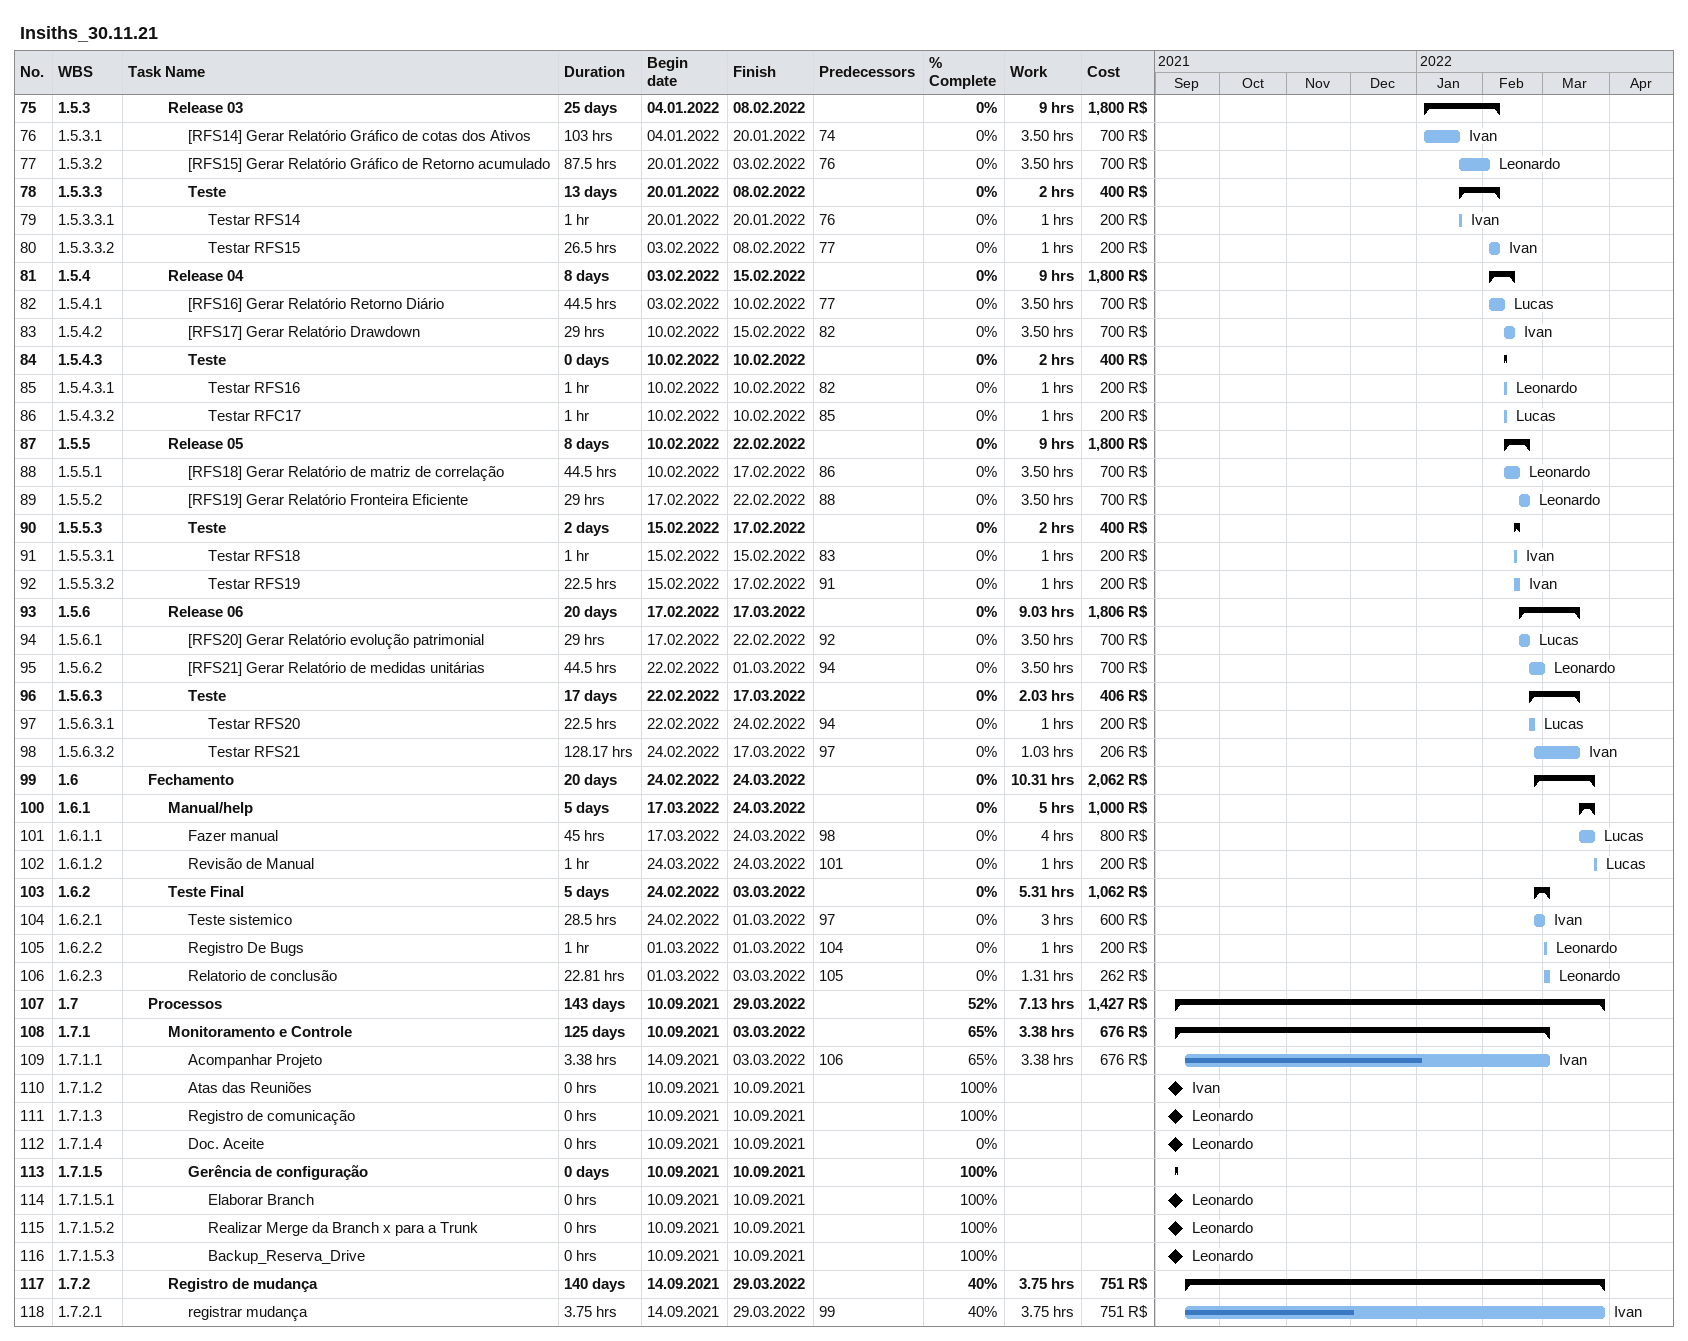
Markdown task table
Insiths_30.11.21

| ID | WBS | Task | Duration | Start | Finish | Predecessors | Resources | % complete | Work (h) | Cost (R$) |
|---|---|---|---|---|---|---|---|---|---|---|
| 75 | 1.5.3 | **Release 03** | 25d | 2022-01-04 | 2022-02-08 |  |  | 0 | 9 | 1800 |
| 76 | 1.5.3.1 | [RFS14] Gerar Relatório Gráfico de cotas dos Ativos | 103h | 2022-01-04 | 2022-01-20 | 74 | Ivan | 0 | 3.50 | 700 |
| 77 | 1.5.3.2 | [RFS15] Gerar Relatório Gráfico de Retorno acumulado | 87.5h | 2022-01-20 | 2022-02-03 | 76 | Leonardo | 0 | 3.50 | 700 |
| 78 | 1.5.3.3 | **Teste** | 13d | 2022-01-20 | 2022-02-08 |  |  | 0 | 2 | 400 |
| 79 | 1.5.3.3.1 | Testar RFS14 | 1h | 2022-01-20 | 2022-01-20 | 76 | Ivan | 0 | 1 | 200 |
| 80 | 1.5.3.3.2 | Testar RFS15 | 26.5h | 2022-02-03 | 2022-02-08 | 77 | Ivan | 0 | 1 | 200 |
| 81 | 1.5.4 | **Release 04** | 8d | 2022-02-03 | 2022-02-15 |  |  | 0 | 9 | 1800 |
| 82 | 1.5.4.1 | [RFS16] Gerar Relatório Retorno Diário | 44.5h | 2022-02-03 | 2022-02-10 | 77 | Lucas | 0 | 3.50 | 700 |
| 83 | 1.5.4.2 | [RFS17] Gerar Relatório Drawdown | 29h | 2022-02-10 | 2022-02-15 | 82 | Ivan | 0 | 3.50 | 700 |
| 84 | 1.5.4.3 | **Teste** | 0d | 2022-02-10 | 2022-02-10 |  |  | 0 | 2 | 400 |
| 85 | 1.5.4.3.1 | Testar RFS16 | 1h | 2022-02-10 | 2022-02-10 | 82 | Leonardo | 0 | 1 | 200 |
| 86 | 1.5.4.3.2 | Testar RFC17 | 1h | 2022-02-10 | 2022-02-10 | 85 | Lucas | 0 | 1 | 200 |
| 87 | 1.5.5 | **Release 05** | 8d | 2022-02-10 | 2022-02-22 |  |  | 0 | 9 | 1800 |
| 88 | 1.5.5.1 | [RFS18] Gerar Relatório de matriz de correlação | 44.5h | 2022-02-10 | 2022-02-17 | 86 | Leonardo | 0 | 3.50 | 700 |
| 89 | 1.5.5.2 | [RFS19] Gerar Relatório Fronteira Eficiente | 29h | 2022-02-17 | 2022-02-22 | 88 | Leonardo | 0 | 3.50 | 700 |
| 90 | 1.5.5.3 | **Teste** | 2d | 2022-02-15 | 2022-02-17 |  |  | 0 | 2 | 400 |
| 91 | 1.5.5.3.1 | Testar RFS18 | 1h | 2022-02-15 | 2022-02-15 | 83 | Ivan | 0 | 1 | 200 |
| 92 | 1.5.5.3.2 | Testar RFS19 | 22.5h | 2022-02-15 | 2022-02-17 | 91 | Ivan | 0 | 1 | 200 |
| 93 | 1.5.6 | **Release 06** | 20d | 2022-02-17 | 2022-03-17 |  |  | 0 | 9.03 | 1806 |
| 94 | 1.5.6.1 | [RFS20] Gerar Relatório evolução patrimonial | 29h | 2022-02-17 | 2022-02-22 | 92 | Lucas | 0 | 3.50 | 700 |
| 95 | 1.5.6.2 | [RFS21] Gerar Relatório de medidas unitárias | 44.5h | 2022-02-22 | 2022-03-01 | 94 | Leonardo | 0 | 3.50 | 700 |
| 96 | 1.5.6.3 | **Teste** | 17d | 2022-02-22 | 2022-03-17 |  |  | 0 | 2.03 | 406 |
| 97 | 1.5.6.3.1 | Testar RFS20 | 22.5h | 2022-02-22 | 2022-02-24 | 94 | Lucas | 0 | 1 | 200 |
| 98 | 1.5.6.3.2 | Testar RFS21 | 128.17h | 2022-02-24 | 2022-03-17 | 97 | Ivan | 0 | 1.03 | 206 |
| 99 | 1.6 | **Fechamento** | 20d | 2022-02-24 | 2022-03-24 |  |  | 0 | 10.31 | 2062 |
| 100 | 1.6.1 | **Manual/help** | 5d | 2022-03-17 | 2022-03-24 |  |  | 0 | 5 | 1000 |
| 101 | 1.6.1.1 | Fazer manual | 45h | 2022-03-17 | 2022-03-24 | 98 | Lucas | 0 | 4 | 800 |
| 102 | 1.6.1.2 | Revisão de Manual | 1h | 2022-03-24 | 2022-03-24 | 101 | Lucas | 0 | 1 | 200 |
| 103 | 1.6.2 | **Teste Final** | 5d | 2022-02-24 | 2022-03-03 |  |  | 0 | 5.31 | 1062 |
| 104 | 1.6.2.1 | Teste sistemico | 28.5h | 2022-02-24 | 2022-03-01 | 97 | Ivan | 0 | 3 | 600 |
| 105 | 1.6.2.2 | Registro De Bugs | 1h | 2022-03-01 | 2022-03-01 | 104 | Leonardo | 0 | 1 | 200 |
| 106 | 1.6.2.3 | Relatorio de conclusão | 22.81h | 2022-03-01 | 2022-03-03 | 105 | Leonardo | 0 | 1.31 | 262 |
| 107 | 1.7 | **Processos** | 143d | 2021-09-10 | 2022-03-29 |  |  | 52 | 7.13 | 1427 |
| 108 | 1.7.1 | **Monitoramento e Controle** | 125d | 2021-09-10 | 2022-03-03 |  |  | 65 | 3.38 | 676 |
| 109 | 1.7.1.1 | Acompanhar Projeto | 3.38h | 2021-09-14 | 2022-03-03 | 106 | Ivan | 65 | 3.38 | 676 |
| 110 | 1.7.1.2 | Atas das Reuniões | 0h | 2021-09-10 | 2021-09-10 |  | Ivan | 100 |  |  |
| 111 | 1.7.1.3 | Registro de comunicação | 0h | 2021-09-10 | 2021-09-10 |  | Leonardo | 100 |  |  |
| 112 | 1.7.1.4 | Doc. Aceite | 0h | 2021-09-10 | 2021-09-10 |  | Leonardo | 0 |  |  |
| 113 | 1.7.1.5 | **Gerência de configuração** | 0d | 2021-09-10 | 2021-09-10 |  |  | 100 |  |  |
| 114 | 1.7.1.5.1 | Elaborar Branch | 0h | 2021-09-10 | 2021-09-10 |  | Leonardo | 100 |  |  |
| 115 | 1.7.1.5.2 | Realizar Merge da Branch x para a Trunk | 0h | 2021-09-10 | 2021-09-10 |  | Leonardo | 100 |  |  |
| 116 | 1.7.1.5.3 | Backup_Reserva_Drive | 0h | 2021-09-10 | 2021-09-10 |  | Leonardo | 100 |  |  |
| 117 | 1.7.2 | **Registro de mudança** | 140d | 2021-09-14 | 2022-03-29 |  |  | 40 | 3.75 | 751 |
| 118 | 1.7.2.1 | registrar mudança | 3.75h | 2021-09-14 | 2022-03-29 | 99 | Ivan | 40 | 3.75 | 751 |
